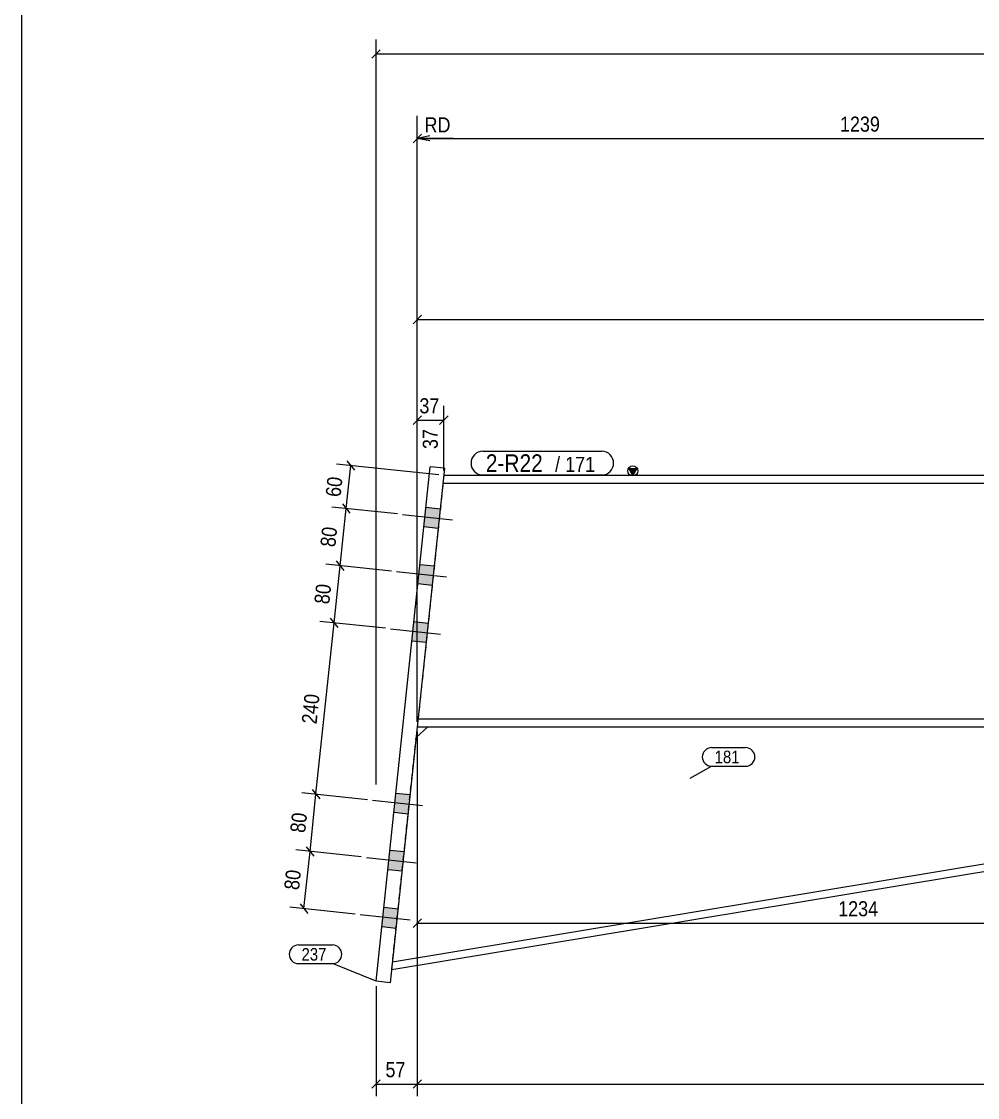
# Model space of a CAD drawing. Header units: millimetres. Extents: x 2 to 825, y 1 to 579.
# Drawn here: x 5 to 195.1, y 219.1 to 433 of the extents above; entities that cross this region are included whole.
import ezdxf

# ---------------------------------------------------------------- set-up
doc = ezdxf.new("R2010")
doc.units = ezdxf.units.MM
doc.linetypes.add('XKITLINE00', pattern=[0])
doc.linetypes.add('XKITLINE01', pattern=[4, 1, -1, 1, -1])
for name, color, linetype, lineweight in [('Bolt', 3, 'Continuous', 0), ('Dimensions', 7, 'Continuous', 0), ('DrawingSheet', 5, 'Continuous', 0), ('Part', 2, 'Continuous', 0), ('PartMark', 7, 'Continuous', 0)]:
    doc.layers.add(name, color=color, linetype=linetype, lineweight=lineweight)
doc.styles.add('ARIAL', font='ARIAL.TTF')

# ---------------------------------------------------------------- blocks, each defined once
blk = doc.blocks.new('*A11')
at = {"layer": 'Bolt'}
for points in [[(87.87, 332.31), (85.02, 332.61), (85.43, 336.45), (88.27, 336.15)], [(87.87, 332.31), (85.02, 332.61), (85.43, 336.45), (88.27, 336.15)], [(86.67, 320.95), (83.83, 321.25), (84.23, 325.08), (87.07, 324.78)], [(86.67, 320.95), (83.83, 321.25), (84.23, 325.08), (87.07, 324.78)], [(85.47, 309.58), (82.63, 309.88), (83.03, 313.72), (85.87, 313.42)], [(85.47, 309.58), (82.63, 309.88), (83.03, 313.72), (85.87, 313.42)], [(81.87, 275.49), (79.03, 275.79), (79.43, 279.62), (82.28, 279.32)], [(81.87, 275.49), (79.03, 275.79), (79.43, 279.62), (82.28, 279.32)], [(80.67, 264.12), (77.83, 264.42), (78.24, 268.26), (81.08, 267.96)], [(80.67, 264.12), (77.83, 264.42), (78.24, 268.26), (81.08, 267.96)], [(79.47, 252.76), (76.63, 253.06), (77.04, 256.89), (79.88, 256.59)], [(79.47, 252.76), (76.63, 253.06), (77.04, 256.89), (79.88, 256.59)]]:
    blk.add_hatch(color=3, dxfattribs=at).paths.add_polyline_path(points, flags=17)
at = {"layer": 'Bolt', "color": 3, "linetype": 'XKITLINE00', "lineweight": 0}
for p, q in [((85.43, 336.45), (88.27, 336.15)), ((85.43, 336.45), (88.27, 336.15)), ((80.75, 335), (90.7, 333.96)), ((80.75, 335), (90.7, 333.96)), ((85.02, 332.61), (87.87, 332.31)), ((85.02, 332.61), (87.87, 332.31)), ((79.55, 323.64), (89.5, 322.59)), ((79.55, 323.64), (89.5, 322.59)), ((84.23, 325.08), (87.07, 324.78)), ((84.23, 325.08), (87.07, 324.78)), ((83.83, 321.25), (86.67, 320.95)), ((83.83, 321.25), (86.67, 320.95)), ((83.03, 313.72), (85.87, 313.42)), ((83.03, 313.72), (85.87, 313.42)), ((78.35, 312.27), (88.3, 311.22)), ((78.35, 312.27), (88.3, 311.22)), ((82.63, 309.88), (85.47, 309.58)), ((82.63, 309.88), (85.47, 309.58)), ((74.76, 278.18), (84.7, 277.13)), ((74.76, 278.18), (84.7, 277.13)), ((79.43, 279.62), (82.28, 279.32)), ((79.43, 279.62), (82.28, 279.32)), ((79.03, 275.79), (81.87, 275.49)), ((79.03, 275.79), (81.87, 275.49)), ((78.24, 268.26), (81.08, 267.96)), ((78.24, 268.26), (81.08, 267.96)), ((73.56, 266.81), (83.5, 265.76)), ((73.56, 266.81), (83.5, 265.76)), ((77.83, 264.42), (80.67, 264.12)), ((77.83, 264.42), (80.67, 264.12)), ((77.04, 256.89), (79.88, 256.59)), ((77.04, 256.89), (79.88, 256.59)), ((72.36, 255.45), (82.3, 254.4)), ((72.36, 255.45), (82.3, 254.4)), ((76.63, 253.06), (79.47, 252.76)), ((76.63, 253.06), (79.47, 252.76))]:
    blk.add_line(p, q, dxfattribs=at)
blk = doc.blocks.new('*A12')
at = {"layer": 'Part'}
blk.add_hatch(color=2, dxfattribs=at).paths.add_polyline_path([(125.75, 344.16), (127.35, 344.16), (126.55, 342.76)], flags=17)
at = {"layer": 'Part', "color": 7, "linetype": 'XKITLINE01', "lineweight": 0}
blk.add_line((88.97, 342.76), (83.69, 292.76), dxfattribs=at)
at = {"layer": 'Part', "color": 2, "linetype": 'XKITLINE00', "lineweight": 0}
for p, q in [((595.66, 342.76), (88.97, 342.76)), ((126.55, 342.76), (125.75, 344.16)), ((125.75, 344.16), (127.35, 344.16)), ((127.35, 344.16), (126.55, 342.76)), ((595.66, 341.19), (88.8, 341.19)), ((595.66, 294.33), (83.86, 294.33)), ((83.69, 292.76), (595.66, 292.76))]:
    blk.add_line(p, q, dxfattribs=at)
blk.add_circle((126.55, 343.66), 1, dxfattribs=at)
blk = doc.blocks.new('*A24')
at = {"layer": 'Part', "color": 2, "linetype": 'XKITLINE00', "lineweight": 0}
for p, q in [((75.49, 242.19), (86.28, 344.48)), ((89.12, 344.18), (86.28, 344.48)), ((89.12, 344.18), (78.33, 241.89)), ((78.33, 241.89), (75.49, 242.19))]:
    blk.add_line(p, q, dxfattribs=at)
blk = doc.blocks.new('*A25')
at = {"layer": 'Part', "color": 2, "linetype": 'XKITLINE00', "lineweight": 0}
for p, q in [((360.47, 291.21), (78.6, 244.45)), ((78.77, 246.07), (360.21, 292.76)), ((83.47, 290.68), (85.78, 292.76))]:
    blk.add_line(p, q, dxfattribs=at)
at = {"layer": 'Part', "color": 7, "linetype": 'XKITLINE01', "lineweight": 0}
for p, q in [((85.78, 292.76), (360.21, 292.76)), ((78.6, 244.45), (83.47, 290.68))]:
    blk.add_line(p, q, dxfattribs=at)
blk = doc.blocks.new('*A65')
at = {"layer": 'DrawingSheet', "color": 5, "linetype": 'XKITLINE00', "lineweight": 0}
blk.add_line((5, 579), (5, 5), dxfattribs=at)
blk = doc.blocks.new('*A73')
at = {"layer": 'Dimensions', "color": 7, "linetype": 'XKITLINE00', "lineweight": 0}
for p, q in [((75.49, 281.32), (75.49, 429.41)), ((76.33, 427.41), (74.64, 425.71)), ((75.49, 426.56), (598.52, 426.56))]:
    blk.add_line(p, q, dxfattribs=at)
at = {"layer": 'Dimensions', "color": 3}
blk.add_point((75.49, 426.56), dxfattribs=at)
blk = doc.blocks.new('*A74')
at = {"layer": 'Dimensions', "color": 7, "linetype": 'XKITLINE00', "lineweight": 0}
for p, q in [((83.69, 291.76), (83.69, 219.36)), ((75.49, 241.19), (75.49, 219.36)), ((76.33, 222.61), (74.64, 220.91)), ((84.54, 222.61), (82.84, 220.91)), ((75.49, 221.76), (83.69, 221.76))]:
    blk.add_line(p, q, dxfattribs=at)
at = {"layer": 'Dimensions', "color": 3}
for p in [(75.49, 221.76), (83.69, 221.76)]:
    blk.add_point(p, dxfattribs=at)
at = {"layer": 'Dimensions', "color": 3, "style": 'ARIAL', "width": 0.85}
blk.add_text('57', height=3, dxfattribs=at).set_placement((77.36, 223.11))
blk = doc.blocks.new('*A75')
at = {"layer": 'Dimensions', "color": 7, "linetype": 'XKITLINE00', "lineweight": 0}
for p, q in [((62.8, 280.29), (64.31, 278.43)), ((73.76, 278.28), (60.72, 279.66)), ((62.36, 267.99), (63.55, 279.36)), ((72.56, 266.92), (59.52, 268.29)), ((61.6, 268.93), (63.11, 267.06))]:
    blk.add_line(p, q, dxfattribs=at)
at = {"layer": 'Dimensions', "color": 3}
for p in [(63.55, 279.36), (62.36, 267.99)]:
    blk.add_point(p, dxfattribs=at)
at = {"layer": 'Dimensions', "color": 3, "style": 'ARIAL', "width": 0.85}
blk.add_text('80', height=3, rotation=83.9784, dxfattribs=at).set_placement((61.38, 271.6))
blk = doc.blocks.new('*A76')
at = {"layer": 'Dimensions', "color": 7, "linetype": 'XKITLINE00', "lineweight": 0}
for p, q in [((63.55, 279.36), (67.15, 313.45)), ((77.36, 312.38), (64.32, 313.75)), ((66.4, 314.39), (67.91, 312.52)), ((62.8, 280.29), (64.31, 278.43)), ((73.76, 278.28), (60.72, 279.66))]:
    blk.add_line(p, q, dxfattribs=at)
at = {"layer": 'Dimensions', "color": 3}
for p in [(67.15, 313.45), (63.55, 279.36)]:
    blk.add_point(p, dxfattribs=at)
at = {"layer": 'Dimensions', "color": 3, "style": 'ARIAL', "width": 0.85}
blk.add_text('240', height=3, rotation=83.9784, dxfattribs=at).set_placement((63.66, 293.23))
blk = doc.blocks.new('*A77')
at = {"layer": 'Dimensions', "color": 7, "linetype": 'XKITLINE00', "lineweight": 0}
for p, q in [((67.59, 325.75), (69.1, 323.89)), ((78.56, 323.74), (65.52, 325.12)), ((67.15, 313.45), (68.35, 324.82)), ((77.36, 312.38), (64.32, 313.75)), ((66.4, 314.39), (67.91, 312.52))]:
    blk.add_line(p, q, dxfattribs=at)
at = {"layer": 'Dimensions', "color": 3}
for p in [(68.35, 324.82), (67.15, 313.45)]:
    blk.add_point(p, dxfattribs=at)
at = {"layer": 'Dimensions', "color": 3, "style": 'ARIAL', "width": 0.85}
blk.add_text('80', height=3, rotation=83.9784, dxfattribs=at).set_placement((66.17, 317.07))
blk = doc.blocks.new('*A78')
at = {"layer": 'Dimensions', "color": 7, "linetype": 'XKITLINE00', "lineweight": 0}
for p, q in [((79.76, 335.11), (66.71, 336.48)), ((68.35, 324.82), (69.55, 336.19)), ((68.79, 337.12), (70.3, 335.25)), ((67.59, 325.75), (69.1, 323.89)), ((78.56, 323.74), (65.52, 325.12))]:
    blk.add_line(p, q, dxfattribs=at)
at = {"layer": 'Dimensions', "color": 3}
for p in [(69.55, 336.19), (68.35, 324.82)]:
    blk.add_point(p, dxfattribs=at)
at = {"layer": 'Dimensions', "color": 3, "style": 'ARIAL', "width": 0.85}
blk.add_text('80', height=3, rotation=83.9784, dxfattribs=at).set_placement((67.37, 328.43))
blk = doc.blocks.new('*A79')
at = {"layer": 'Dimensions', "color": 7, "linetype": 'XKITLINE00', "lineweight": 0}
for p, q in [((87.97, 342.86), (67.61, 345.01)), ((69.55, 336.19), (70.45, 344.71)), ((69.69, 345.64), (71.2, 343.78)), ((79.76, 335.11), (66.71, 336.48)), ((68.79, 337.12), (70.3, 335.25))]:
    blk.add_line(p, q, dxfattribs=at)
at = {"layer": 'Dimensions', "color": 3}
for p in [(70.45, 344.71), (69.55, 336.19)]:
    blk.add_point(p, dxfattribs=at)
at = {"layer": 'Dimensions', "color": 3, "style": 'ARIAL', "width": 0.85}
blk.add_text('60', height=3, rotation=83.9784, dxfattribs=at).set_placement((68.42, 338.38))
blk = doc.blocks.new('*A85')
at = {"layer": 'Dimensions', "color": 7, "linetype": 'XKITLINE00', "lineweight": 0}
for p, q in [((83.69, 293.76), (83.69, 356.61)), ((88.97, 343.76), (88.97, 356.61)), ((84.54, 354.61), (82.84, 352.91)), ((83.69, 353.76), (88.97, 353.76)), ((89.82, 354.61), (88.12, 352.91))]:
    blk.add_line(p, q, dxfattribs=at)
at = {"layer": 'Dimensions', "color": 3}
for p in [(83.69, 353.76), (88.97, 353.76)]:
    blk.add_point(p, dxfattribs=at)
at = {"layer": 'Dimensions', "color": 3, "style": 'ARIAL', "width": 0.85}
blk.add_text('37', height=3, dxfattribs=at).set_placement((84.11, 355.11))
blk.add_text('37', height=3, rotation=90.0002, dxfattribs=at).set_placement((87.77, 348.01))
blk = doc.blocks.new('*A89')
at = {"layer": 'PartMark', "color": 7, "linetype": 'XKITLINE00', "lineweight": 0}
for p, q in [((60.07, 249.4), (66.83, 249.4)), ((60.07, 245.7), (66.83, 245.7)), ((75.49, 242.19), (66.83, 245.7))]:
    blk.add_line(p, q, dxfattribs=at)
for centre, start, end in [((60.07, 247.55), 90, 270), ((66.83, 247.55), 270, 90)]:
    blk.add_arc(centre, 1.85, start, end, dxfattribs=at)
at = {"layer": 'PartMark', "color": 3, "style": 'ARIAL', "width": 0.85}
blk.add_text('237', height=2.5, dxfattribs=at).set_placement((60.67, 246.3))
blk = doc.blocks.new('*A90')
at = {"layer": 'PartMark', "color": 7, "linetype": 'XKITLINE00', "lineweight": 0}
for p, q in [((142.21, 288.64), (148.97, 288.64)), ((137.97, 282.55), (142.21, 284.94)), ((142.21, 284.94), (148.97, 284.94))]:
    blk.add_line(p, q, dxfattribs=at)
for centre, start, end in [((142.21, 286.79), 90, 270), ((148.97, 286.79), 270, 90)]:
    blk.add_arc(centre, 1.85, start, end, dxfattribs=at)
at = {"layer": 'PartMark', "color": 3, "style": 'ARIAL', "width": 0.85}
blk.add_text('181', height=2.5, dxfattribs=at).set_placement((142.81, 285.54))
blk = doc.blocks.new('*A91')
at = {"layer": 'PartMark', "color": 7, "linetype": 'XKITLINE00', "lineweight": 0}
for p, q in [((96.72, 347.56), (120.37, 347.56)), ((96.72, 342.86), (120.37, 342.86))]:
    blk.add_line(p, q, dxfattribs=at)
for centre, start, end in [((96.72, 345.21), 90, 270), ((120.37, 345.21), 270, 90)]:
    blk.add_arc(centre, 2.35, start, end, dxfattribs=at)
at = {"layer": 'PartMark', "color": 1, "style": 'ARIAL', "width": 0.85}
blk.add_text('2-R22', height=3.5, dxfattribs=at).set_placement((97.32, 343.46))
at = {"layer": 'PartMark', "color": 3, "style": 'ARIAL', "width": 0.85}
for s, p in [('/', (111.08, 343.46)), ('171', (113.09, 343.46))]:
    blk.add_text(s, height=3, dxfattribs=at).set_placement(p)
blk = doc.blocks.new('*A101')
at = {"layer": 'Dimensions', "color": 7, "linetype": 'XKITLINE00', "lineweight": 0}
for p, q in [((72.56, 266.92), (59.52, 268.29)), ((61.16, 256.63), (62.36, 267.99)), ((61.6, 268.93), (63.11, 267.06)), ((71.37, 255.55), (58.32, 256.93)), ((60.4, 257.56), (61.91, 255.69))]:
    blk.add_line(p, q, dxfattribs=at)
at = {"layer": 'Dimensions', "color": 3}
for p in [(62.36, 267.99), (61.16, 256.63)]:
    blk.add_point(p, dxfattribs=at)
at = {"layer": 'Dimensions', "color": 3, "style": 'ARIAL', "width": 0.85}
blk.add_text('80', height=3, rotation=83.9784, dxfattribs=at).set_placement((60.18, 260.24))
blk = doc.blocks.new('*A102')
at = {"layer": 'Dimensions', "color": 7, "linetype": 'XKITLINE00', "lineweight": 0}
for p, q in [((83.69, 291.76), (83.69, 219.36)), ((84.54, 222.61), (82.84, 220.91)), ((83.69, 221.76), (595.66, 221.76))]:
    blk.add_line(p, q, dxfattribs=at)
at = {"layer": 'Dimensions', "color": 3}
blk.add_point((83.69, 221.76), dxfattribs=at)
blk = doc.blocks.new('*A104')
at = {"layer": 'Dimensions', "color": 7, "linetype": 'XKITLINE00', "lineweight": 0}
for p, q in [((83.69, 293.76), (83.69, 376.61)), ((84.54, 374.61), (82.84, 372.91)), ((83.69, 373.76), (574.24, 373.76))]:
    blk.add_line(p, q, dxfattribs=at)
at = {"layer": 'Dimensions', "color": 3}
blk.add_point((83.69, 373.76), dxfattribs=at)
blk = doc.blocks.new('*A106')
at = {"layer": 'Dimensions', "color": 7, "linetype": 'XKITLINE00', "lineweight": 0}
for p, q in [((83.69, 291.76), (83.69, 251.36)), ((259.97, 275.25), (259.97, 251.36)), ((84.54, 254.61), (82.84, 252.91)), ((260.81, 254.61), (259.12, 252.91)), ((83.69, 253.76), (259.97, 253.76))]:
    blk.add_line(p, q, dxfattribs=at)
at = {"layer": 'Dimensions', "color": 3}
for p in [(83.69, 253.76), (259.97, 253.76)]:
    blk.add_point(p, dxfattribs=at)
at = {"layer": 'Dimensions', "color": 3, "style": 'ARIAL', "width": 0.85}
blk.add_text('1234', height=3, rotation=90.0002, dxfattribs=at).set_placement((258.77, 255.06))
blk.add_text('1234', height=3, dxfattribs=at).set_placement((167.38, 255.11))
blk = doc.blocks.new('*A109')
at = {"layer": 'Dimensions', "color": 7, "linetype": 'XKITLINE00', "lineweight": 0}
for p, q in [((83.69, 293.76), (83.69, 414.26)), ((83.69, 293.76), (83.69, 412.61)), ((260.68, 369.47), (260.68, 412.61)), ((84.54, 410.61), (82.84, 408.91)), ((86.19, 410.26), (83.69, 409.76)), ((83.69, 409.76), (260.68, 409.76)), ((86.19, 409.26), (83.69, 409.76)), ((90.91, 409.76), (83.69, 409.76)), ((261.53, 410.61), (259.83, 408.91))]:
    blk.add_line(p, q, dxfattribs=at)
at = {"layer": 'Dimensions', "color": 3}
for p in [(83.69, 409.76), (260.68, 409.76)]:
    blk.add_point(p, dxfattribs=at)
at = {"layer": 'Dimensions', "color": 7}
blk.add_point((83.69, 409.76), dxfattribs=at)
at = {"layer": 'Dimensions', "color": 3, "style": 'ARIAL', "width": 0.85}
for s, p in [('RD', (85.14, 410.96)), ('1239', (167.74, 411.11))]:
    blk.add_text(s, height=3, dxfattribs=at).set_placement(p)
blk.add_text('1239', height=3, rotation=90.0002, dxfattribs=at).set_placement((259.48, 399.56))

msp = doc.modelspace()

# ---------------------------------------------------------------- block references
at = {"lineweight": 0}
for name in ['*A65', '*A73', '*A109', '*A104', '*A85', '*A91', '*A79', '*A24', '*A78', '*A11', '*A77', '*A76', '*A74', '*A25', '*A102', '*A106', '*A90', '*A75', '*A101', '*A89']:
    msp.add_blockref(name, (0, 0), dxfattribs=at)
at = {"layer": 'Part', "lineweight": 0}
msp.add_blockref('*A12', (0, 0), dxfattribs=at)

doc.saveas('drawing.dxf')
